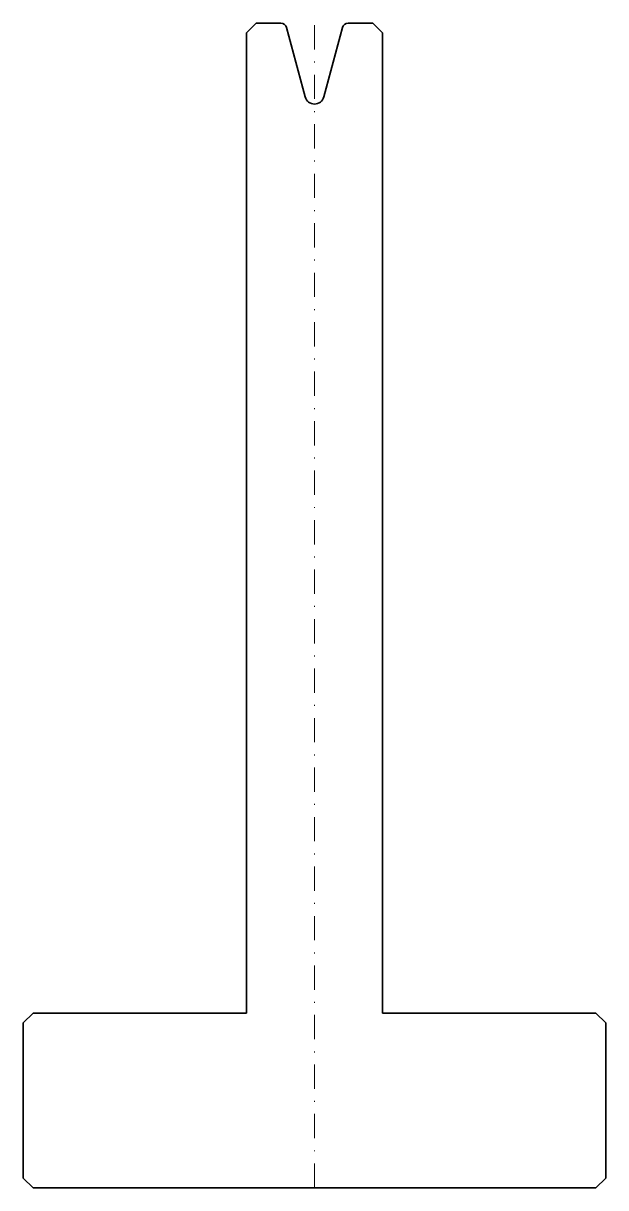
# Model space of a CAD drawing. Header units: millimetres. Extents: x -30 to 30, y -120 to 0.
import ezdxf

# ---------------------------------------------------------------- set-up
doc = ezdxf.new("R2010")
doc.units = ezdxf.units.MM
doc.header["$LTSCALE"] = 5
doc.linetypes.add('AUSGEZOGEN', pattern=[0])
doc.linetypes.add('DASHDOT', pattern=[1, 0.5, -0.25, 0, -0.25])
doc.layers.add('2', color=7, linetype='Continuous')

msp = doc.modelspace()

# ---------------------------------------------------------------- linework, layer by layer
at = {"layer": '2', "color": 7, "linetype": 'AUSGEZOGEN', "lineweight": 35}
for p, q in [((-6, 0), (-7, -1)), ((-3.46, 0), (-6, 0)), ((6, 0), (3.46, 0)), ((7, -1), (6, 0)), ((-7, -1), (-7, -102)), ((-0.97, -7.59), (-2.88, -0.44)), ((2.88, -0.44), (0.97, -7.59)), ((7, -102), (7, -1)), ((-29, -102), (-30, -103)), ((-7, -102), (-29, -102)), ((29, -102), (7, -102)), ((30, -103), (29, -102)), ((-30, -103), (-30, -119)), ((30, -119), (30, -103)), ((-30, -119), (-29, -120)), ((-29, -120), (29, -120)), ((29, -120), (30, -119))]:
    msp.add_line(p, q, dxfattribs=at)
at = {"layer": '2', "color": 7, "linetype": 'DASHDOT', "lineweight": 18}
msp.add_line((0, -120), (0, 0), dxfattribs=at)
at = {"layer": '2', "color": 7, "linetype": 'AUSGEZOGEN', "lineweight": 35}
for centre, radius, start, end in [((-3.46, -0.6), 0.6, 15, 90), ((3.46, -0.6), 0.6, 90, 165), ((0, -7.33), 1, 195, 345)]:
    msp.add_arc(centre, radius, start, end, dxfattribs=at)

doc.saveas('drawing.dxf')
